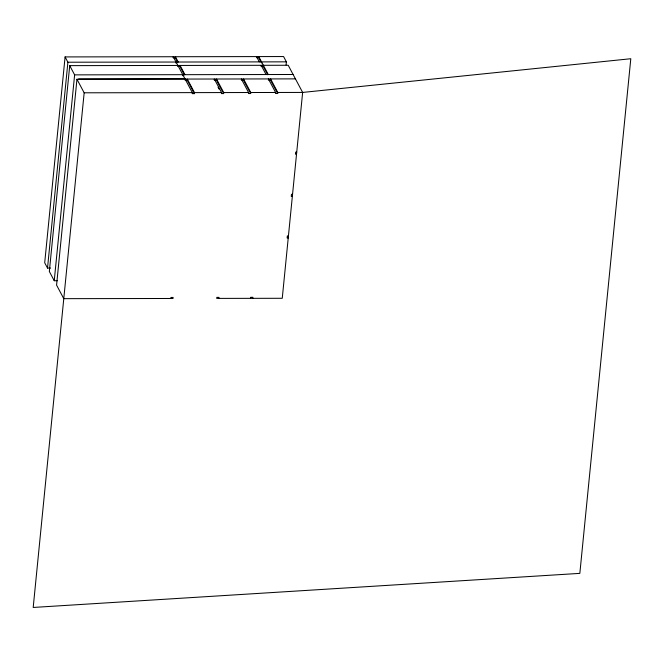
<?xml version="1.0" encoding="UTF-8"?>
<svg xmlns="http://www.w3.org/2000/svg" width="664" height="664" viewBox="0 0 664 664"><rect width="100%" height="100%" fill="white"/><g stroke="black" fill="none" stroke-linecap="round" stroke-linejoin="round"><path stroke-width="1" d="M286.076 64.931L286.383 61.843L283.569 56.548L65.089 56.921L44.704 262.778L47.517 268.073L50.605 268.065M47.517 268.073L67.902 62.217L65.089 56.921M218.904 298.402L219.004 297.372L216.821 297.372L216.713 298.402L282.258 298.285L302.643 92.429L288.201 65.263L69.72 65.636L49.335 271.493L54.24 280.723L57.328 280.714M54.24 280.723L74.625 74.866L69.72 65.636M295.438 78.875L76.958 79.248L56.573 285.105L63.777 298.667L173.022 298.476L173.121 297.447L170.938 297.447L170.839 298.476M76.958 79.248L84.162 92.802L33.2 607.452L579.838 573.372L630.8 58.731L302.643 92.429L277.793 92.47L270.588 78.916L270.48 79.946L277.693 93.499L275.51 93.508L275.61 92.479L268.397 78.916M177.661 62.175L175.321 57.768L175.42 56.739L178.234 62.026M175.943 63.055L176.051 62.026M177.869 65.454L177.769 66.483L179.952 66.475L184.409 74.866M179.952 66.475L180.052 65.445L184.957 74.675M182.675 75.713L182.774 74.675M185.007 80.095L185.107 79.066M194.394 93.649L187.19 80.087L187.29 79.057L194.502 92.62L194.394 93.649L192.211 93.649L192.311 92.62L173.238 56.739L173.13 57.768L175.321 57.768M214.223 80.045L214.331 79.016L221.535 92.57L221.436 93.599L223.619 93.599L223.718 92.57L216.514 79.008L216.406 80.037L223.619 93.599M250.652 93.549L243.447 79.995L243.547 78.966L250.76 92.52L250.652 93.549L248.469 93.549L248.568 92.52L241.364 78.966M260.96 62.034L258.611 57.619L258.719 56.589L268.256 74.534M261.425 62.914L261.533 61.885M267.708 74.725L263.251 66.334L263.351 65.304M250.577 298.343L250.685 297.314L252.868 297.306L252.768 298.343M277.693 93.499L277.793 92.47M258.611 57.619L256.428 57.627L256.528 56.598L259.342 61.885M67.902 62.217L286.383 61.843M263.251 66.334L261.06 66.342L261.168 65.313L266.073 74.534M74.625 74.866L293.106 74.492M78.584 78.975L185.098 78.792M185.729 80.095L187.19 80.087M214.953 80.045L216.406 80.037M241.264 79.995L243.447 79.995M268.298 79.946L270.48 79.946M84.162 92.802L192.311 92.62M194.502 92.62L221.535 92.57M223.718 92.57L248.568 92.52M250.76 92.52L275.61 92.479M296.733 152.131L295.646 152.131L295.438 154.189L296.534 154.189M292.558 194.328L291.463 194.336L291.255 196.395L292.351 196.386M288.433 235.927L287.346 235.927L287.138 237.986L288.234 237.986M218.066 87.275L219.029 89.084"/></g></svg>
